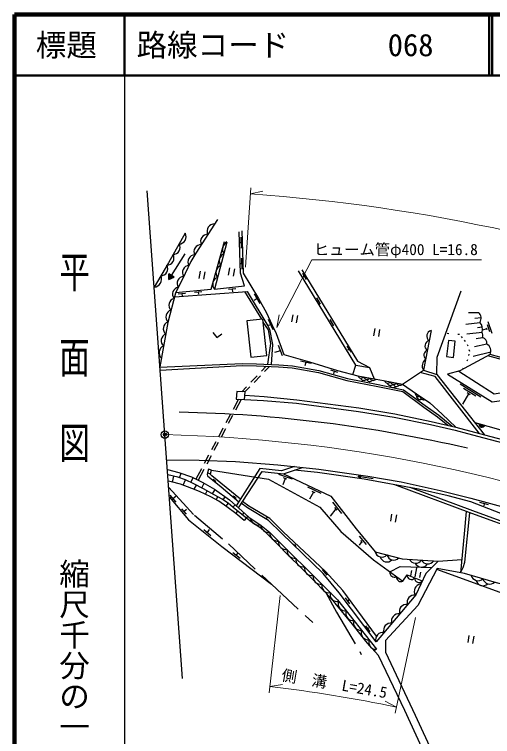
# Model space of a CAD drawing. Units: millimetres at full size, sheet at 1:1000; details may follow other scales. Extents: x 40000 to 680000, y 20000 to 380000.
# Drawn here: x 40000 to 118304, y 261868 to 380000 of the extents above; entities that cross this region are included whole.
import ezdxf
from ezdxf.enums import TextEntityAlignment as Align

# ---------------------------------------------------------------- set-up
doc = ezdxf.new("R2010")
doc.units = ezdxf.units.MM
doc.header["$LTSCALE"] = 1000
doc.header["$PDMODE"] = 32
doc.header["$PDSIZE"] = 500
for name, pattern in [('CHAIN', [18.5, 12, -1.5, 3.5, -1.5]), ('DASHED', [7.5, 6, -1.5]), ('DOTTED', [1.75, 0.25, -1.5])]:
    doc.linetypes.add(name, pattern=pattern)
for name, color, linetype, lineweight in [('M-BGD', 7, 'Continuous', 25), ('M-BMK', 2, 'Continuous', 13), ('M-BMK-OTRS', 5, 'CHAIN', 25), ('M-BMK-SRVR', 3, 'Continuous', 25), ('M-STR-HTXT', 7, 'Continuous', 13), ('M-TTL', 2, 'Continuous', 140), ('M-TTL-BAND', 7, 'Continuous', 25), ('M-TTL-LINE', 7, 'Continuous', 50)]:
    doc.layers.add(name, color=color, linetype=linetype, lineweight=lineweight)
doc.layers.add('M-OTRS', color=6, linetype='Continuous')
doc.layers.add('M-TTL-TXT', color=7, linetype='Continuous')
doc.styles.add('@ＭＳ ゴシック', font='')
doc.styles.add('ＭＳ ゴシック', font='')
doc.styles.get('@ＭＳ ゴシック').set_extended_font_data('@MS Gothic')
doc.styles.get('ＭＳ ゴシック').set_extended_font_data('MS Gothic')

msp = doc.modelspace()

# ---------------------------------------------------------------- hatches: boundary and pattern name
at = {"layer": 'M-BGD'}
for points in [[(65302, 337584), (65292, 336640), (66144, 337044)], [(117035, 312764, -0.82183), (116081, 313032)]]:
    msp.add_hatch(color=256, dxfattribs=at).paths.add_polyline_path(points)

# ---------------------------------------------------------------- linework, layer by layer
for p, q in [((77161, 342642), (76968, 342636)), ((77190, 341743), (77132, 343542)), ((65723, 337314), (67988, 340851)), ((77290, 339216), (77082, 339209)), ((77318, 338316), (77261, 340115)), ((70399, 338002), (70196, 336820)), ((71188, 337867), (70985, 336684)), ((75229, 338527), (75026, 337345)), ((76017, 338392), (75815, 337209)), ((95918, 322643), (86530, 338080)), ((65292, 336640), (65302, 337584)), ((65292, 336640), (66144, 337044)), ((66144, 337044), (65302, 337584)), ((87832, 336661), (87206, 337684)), ((87519, 337173), (87263, 337016)), ((68034, 334348), (66839, 334230)), ((70686, 334609), (69492, 334491)), ((70089, 334550), (70118, 334251)), ((76266, 335126), (75073, 334998)), ((75669, 335062), (75718, 334601)), ((77687, 334652), (80458, 330126)), ((67437, 334289), (67466, 333990)), ((79760, 333505), (79245, 333198)), ((80221, 332731), (79300, 334278)), ((90140, 332603), (89513, 333626)), ((89826, 333115), (89706, 333041)), ((85574, 330870), (85371, 329687)), ((114372, 331217), (115986, 331266)), ((82364, 328427), (81635, 330072)), ((86362, 330735), (86159, 329552)), ((92310, 329059), (91683, 330082)), ((113904, 329357), (116217, 329622)), ((115423, 330340), (116422, 330442)), ((118263, 327805), (117610, 329695)), ((82000, 329249), (81635, 329088)), ((91997, 329571), (91853, 329483)), ((99016, 328606), (98813, 327424)), ((99805, 328471), (99602, 327288)), ((115817, 328798), (116626, 328872)), ((117370, 328554), (116655, 328369)), ((117415, 328421), (117324, 328686)), ((117849, 328085), (117457, 329219)), ((108233, 328315), (106966, 321801)), ((114088, 327765), (116577, 328019)), ((115368, 325698), (117342, 326106)), ((115622, 326960), (116661, 327146)), ((83564, 324988), (82602, 324670)), ((83876, 324144), (83252, 325832)), ((95179, 324758), (94502, 325749)), ((94841, 325254), (94593, 325084)), ((115103, 324102), (118012, 324792)), ((122360, 322810), (117545, 324159)), ((88592, 322895), (86835, 323286)), ((87713, 323090), (87583, 322505)), ((81233, 322454), (80439, 321626)), ((81768, 322433), (80967, 321598)), ((92940, 321452), (91791, 321796)), ((92366, 321624), (92256, 321188)), ((103540, 319528), (106966, 321801)), ((79747, 320905), (78708, 319823)), ((80274, 320877), (79235, 319795)), ((116116, 311481), (108915, 320750)), ((109166, 321092), (116936, 311263)), ((78015, 319102), (77221, 318275)), ((78543, 319074), (77741, 318239)), ((116405, 317398), (113003, 319501)), ((114389, 317939), (113380, 316236)), ((115567, 317563), (113526, 318825)), ((114627, 317792), (114150, 318086)), ((76703, 317061), (75805, 315380)), ((77141, 317031), (76203, 315275)), ((75334, 314498), (74627, 313175)), ((75731, 314393), (75024, 313070)), ((74156, 312293), (73449, 310970)), ((74553, 312188), (73846, 310865)), ((112306, 312497), (116996, 311247)), ((117035, 312764), (116081, 313032)), ((72977, 310088), (72270, 308765)), ((73375, 309983), (72668, 308660)), ((71799, 307883), (71092, 306560)), ((72197, 307778), (71490, 306455)), ((67056, 304179), (67329, 304940)), ((70621, 305678), (69723, 303998)), ((71018, 305573), (70080, 303818)), ((65877, 303509), (66092, 304440)), ((67615, 302995), (67997, 303841)), ((68908, 303429), (69269, 304226)), ((72543, 303974), (73009, 303596)), ((72776, 303785), (72838, 303862)), ((85564, 303990), (83292, 304763)), ((84331, 304093), (83970, 303031)), ((84596, 304002), (84066, 304183)), ((96268, 304428), (96669, 304552)), ((98736, 304025), (96268, 304428)), ((96608, 304182), (96268, 304428)), ((96669, 304552), (96608, 304182)), ((69460, 302317), (69809, 302996)), ((70698, 302538), (71089, 303297)), ((90217, 301619), (88050, 302651)), ((65472, 301371), (66441, 300225)), ((71275, 301510), (71579, 302064)), ((72456, 301583), (72849, 302300)), ((75836, 301245), (76295, 300859)), ((89005, 301864), (88322, 300685)), ((89257, 301744), (88752, 301984)), ((65957, 300798), (66415, 301185)), ((73040, 300587), (73328, 301094)), ((74187, 300584), (74536, 301095)), ((76066, 301052), (76157, 301159)), ((93636, 298336), (92164, 300232)), ((117663, 299761), (116213, 300144)), ((67356, 299143), (68131, 298227)), ((67743, 298685), (68202, 299073)), ((74688, 299544), (75013, 300020)), ((75788, 299388), (76126, 299799)), ((92663, 299100), (91698, 297897)), ((92835, 298879), (92491, 299321)), ((116938, 299953), (116864, 299586)), ((76254, 298367), (76565, 298759)), ((77348, 298137), (77609, 298464)), ((81260, 297495), (81414, 297752)), ((101766, 298274), (101563, 297091)), ((102554, 298138), (102352, 296956)), ((81003, 297649), (81517, 297340)), ((71008, 295716), (72182, 294782)), ((71595, 295249), (71968, 295718)), ((97677, 293290), (96529, 294676)), ((85722, 293316), (86153, 292898)), ((85938, 293107), (86080, 293254)), ((96872, 293792), (96454, 293200)), ((97005, 293630), (96738, 293954)), ((75776, 291973), (76968, 291061)), ((76372, 291517), (76640, 291928)), ((105645, 288018), (105898, 289496)), ((90410, 289185), (91175, 288261)), ((90793, 288723), (90899, 288811)), ((104906, 288145), (105058, 289032)), ((106384, 287891), (106536, 288778)), ((94168, 284557), (94891, 283599)), ((94529, 284078), (94769, 284258)), ((97488, 279972), (98211, 279015)), ((97850, 279493), (98035, 279633)), ((114436, 278419), (114233, 277236)), ((115224, 278284), (115021, 277101))]:
    msp.add_line(p, q, dxfattribs=at)
at = {"layer": 'M-BGD', "linetype": 'DASHED'}
for p, q in [((108915, 320750), (106439, 321451)), ((106966, 321801), (109166, 321092)), ((109410, 290564), (113270, 290815))]:
    msp.add_line(p, q, dxfattribs=at)
at = {"layer": 'M-BGD'}
for points in [[(73239, 346459), (69690, 340933), (68890, 339581), (67955, 337609), (66358, 334403), (65123, 329611), (63831, 322351)], [(67963, 344192), (65223, 339389), (62882, 335404)], [(74779, 342734), (72742, 335051), (77652, 335576), (77034, 337660), (76799, 344460)], [(77254, 344584), (77474, 337671), (79948, 333514), (81305, 331163), (82139, 329281), (82845, 327802), (84118, 324352), (88302, 323154), (92909, 321774), (96238, 320892), (100424, 320102), (103540, 319528), (105865, 317943), (108040, 316488), (110067, 314593), (112306, 312497)], [(66401, 334488), (72204, 335060), (74397, 342858)], [(87053, 338218), (96202, 323278), (98134, 322263)], [(66201, 333795), (78123, 334684), (81515, 329070), (81758, 328539), (82281, 325982), (82033, 322747)], [(109166, 321092), (109229, 323907), (113142, 334768)], [(80707, 329674), (81578, 328409), (81922, 326162), (81457, 322769)], [(72511, 327994), (73132, 327177), (73990, 327740)], [(133076, 323449), (126823, 322265), (122838, 322988), (117897, 324372), (112926, 321678), (110945, 321125), (118258, 316605), (125997, 317704), (129730, 319118), (130617, 319007), (134341, 316088), (137935, 312586), (139769, 310504), (144406, 306504), (150340, 303491), (164143, 300887), (167822, 299310), (172377, 298303), (173016, 297683)], [(63837, 322278), (77300, 322876), (79654, 322838), (83292, 322699), (85543, 322495), (89872, 321753), (94525, 320448), (99594, 319464), (103734, 318596), (107278, 316014), (109490, 314419), (111681, 312642)], [(63870, 321815), (77306, 322552), (79645, 322514), (83271, 322376), (85501, 322174), (89801, 321436), (94450, 320133), (99532, 319147), (103622, 318327), (107042, 315760), (109294, 314161), (110962, 312808)], [(95415, 321110), (95918, 322643), (98134, 322263), (98922, 320385)], [(112779, 321637), (118549, 317958), (122462, 318568), (126408, 319129), (133177, 320990)], [(77703, 316992), (80805, 316825), (86193, 316415), (96350, 315040), (102179, 314123), (108155, 312913), (112187, 311981), (114210, 311434), (116858, 310738), (122061, 309357), (125938, 308269), (130542, 306906), (135749, 305222), (139945, 303830), (143640, 302527), (146659, 301396), (154822, 298424), (170137, 292588), (176679, 290100)], [(77751, 317697), (80891, 317508), (86254, 316941), (96429, 315663), (102277, 314643), (108267, 313431), (112306, 312497)], [(115381, 313230), (126024, 310232), (131683, 308458), (135510, 307132), (141846, 304995), (146667, 303245), (148681, 303151), (143650, 306038), (142681, 305945), (141732, 306831), (140344, 307929), (138450, 309432), (137496, 310197), (133141, 311890), (130285, 312448), (126222, 312186), (130584, 310412), (134261, 308564), (137534, 306934), (138871, 305998)], [(116996, 311247), (122144, 309891), (126062, 308812), (130710, 307427), (135411, 305928), (140073, 304394), (143843, 303082), (146838, 301945), (154996, 298989), (170398, 293276), (176888, 290738)], [(64936, 307163), (70228, 307107), (76216, 306871), (83142, 306320), (89830, 305635), (97900, 304449), (103336, 303517), (109737, 302099), (114728, 300847), (120559, 299306), (127196, 297414), (134763, 294980), (141473, 292678), (151375, 289087), (162109, 285251), (184796, 276506), (211697, 266197), (220236, 262922)], [(85850, 306042), (83733, 305353), (80179, 305741), (76317, 299629)], [(65052, 305574), (66904, 305086), (68980, 304372), (70871, 303419), (72760, 302363), (75211, 300614), (76766, 299229), (78370, 297774), (80431, 296386), (81749, 295324), (91562, 285606), (92910, 284227), (99317, 276140), (98933, 275873)], [(71605, 305000), (71562, 304749), (71620, 304516), (73837, 302719), (76730, 300283)], [(77001, 300712), (72303, 304533), (71972, 304879)], [(72295, 305460), (81602, 303950), (89994, 299420), (93471, 295438), (98783, 290758), (103631, 287274), (104302, 288325), (106793, 287329)], [(76675, 299310), (80550, 305202), (84079, 304873), (87153, 305909)], [(84079, 304873), (91790, 301203), (95951, 295844), (99070, 292078), (103519, 290933), (109410, 290564)], [(144205, 286772), (132700, 293296), (114720, 300288), (111028, 301250), (106196, 302340), (97273, 303989), (89616, 305072), (85850, 305470)], [(77999, 297619), (76168, 299076), (75051, 299995), (73999, 300713), (72733, 301431), (70969, 302398), (69404, 303204), (67995, 303842), (66754, 304288), (65118, 304665)], [(78234, 297898), (77638, 297195), (76277, 298350), (74792, 299475), (73458, 300358), (72148, 301077), (70329, 301981), (69058, 302472), (67184, 303151), (65727, 303550), (65194, 303621)], [(150392, 283376), (149196, 282406), (140901, 286925), (137362, 288786), (135576, 289834), (131158, 292448), (114895, 298364), (102301, 303059)], [(150339, 283902), (149124, 282851), (141071, 287231), (137574, 289174), (135734, 290157), (131351, 292848), (115048, 298780), (104815, 302595)], [(65384, 301011), (68501, 297325), (73967, 292979), (82075, 286775)], [(99301, 278309), (93793, 285741), (90937, 288872), (84037, 295382), (81846, 297531), (78398, 299556), (77356, 300346)], [(109410, 290564), (107351, 288522), (105734, 285064), (101020, 279464), (99215, 277370), (93179, 285369), (90562, 288532), (83737, 295137), (81590, 297215), (78162, 299277), (77147, 300028)], [(114003, 298697), (113660, 295021), (113071, 288673), (113481, 289516), (113740, 290395), (114572, 298485)], [(110765, 251287), (103914, 266105), (99625, 275138), (98528, 276303), (97574, 277469), (95345, 280255), (92540, 283665), (91003, 285384), (88849, 287569), (86882, 289501), (85020, 291370), (82935, 293501), (81275, 295148), (80413, 295894), (78573, 297162), (77999, 297619)], [(101487, 288814), (103165, 289684), (108340, 289503)], [(148103, 283002), (146264, 280241), (139911, 281705), (131035, 283893), (123810, 285759), (118958, 287031), (113691, 288565), (109233, 289339), (106086, 283313), (100746, 277582), (100751, 275652), (105633, 265369), (111959, 251687)], [(154889, 269486), (140027, 279946), (123739, 283883), (109169, 289216)]]:
    msp.add_lwpolyline(points, dxfattribs=at)
for points in [[(78085, 329865), (78741, 323908), (81311, 324191), (80655, 330148)], [(111073, 326653), (110775, 324023), (111882, 323898), (112180, 326527)], [(76410, 318330), (76325, 317087), (77703, 316992), (77788, 318236)], [(71809, 305620), (71605, 305000), (72092, 304840), (72295, 305460)]]:
    msp.add_lwpolyline(points, close=True, dxfattribs=at)
at = {"layer": 'M-BGD', "linetype": 'DOTTED'}
msp.add_lwpolyline([(113433, 321952), (114156, 323319), (114437, 324182), (114556, 324874), (114310, 325726), (113861, 326518), (113363, 327116), (112862, 327646), (110632, 327802)], dxfattribs=at)
at = {"layer": 'M-BGD', "linetype": 'DASHED'}
for points in [[(65267, 302618), (69465, 298059), (75076, 293403), (82075, 286775), (88873, 280505)], [(91076, 285303), (92744, 282234), (96811, 275306)]]:
    msp.add_lwpolyline(points, dxfattribs=at)
at = {"layer": 'M-BGD'}
for centre, radius, start, end in [((72724, 344568), 1160, 87.77306, 206.80268), ((66956, 343615), 1160, 270.77786, 29.80748), ((71644, 342885), 1160, 87.77306, 206.80268), ((75499, 341562), 1412, 120.05547, 210.25012), ((65965, 341878), 1160, 270.77786, 29.80748), ((70583, 341177), 1184, 88.77779, 206.47729), ((64969, 340144), 1163, 270.68562, 29.56018), ((69533, 339531), 1118, 90.54114, 212.03222), ((74893, 339654), 1346, 117.14446, 213.16113), ((63969, 338417), 1160, 270.05974, 29.08936), ((68673, 337796), 1146, 94.40539, 214.26726), ((74297, 337742), 1289, 114.29784, 216.00775), ((62802, 336696), 1295, 273.52949, 25.61962), ((67807, 335993), 1160, 94.01604, 213.04566), ((73710, 335829), 1242, 111.51689, 218.7887), ((66987, 334262), 1109, 97.91966, 219.98933), ((66459, 332435), 1160, 106.03312, 225.06274), ((65959, 330498), 1160, 106.03312, 225.06274), ((115187, 330316), 1242, 326.048, 49.96994), ((65542, 328588), 1161, 110.2547, 229.27656), ((115111, 328532), 1553, 340.73092, 44.59479), ((65189, 326620), 1160, 110.39811, 229.42773), ((108474, 327394), 952, 104.68698, 233.30139), ((115339, 327459), 1359, 346.67894, 24.34536), ((108102, 325776), 877, 103.00089, 234.98749), ((116478, 326284), 882, 348.35684, 78.0086), ((116668, 324934), 1351, 335.4131, 60.11136), ((64839, 324651), 1160, 110.39811, 229.42773), ((107924, 324256), 866, 112.05643, 225.93194), ((108212, 322510), 1434, 128.36386, 209.62451), ((96767, 321092), 580, 199.78994, 318.81956), ((97205, 320718), 580, 199.78994, 318.81956), ((97749, 320906), 580, 199.78994, 318.81956), ((98188, 320533), 580, 199.78994, 318.81956), ((98732, 320721), 580, 199.78994, 318.81956), ((101134, 320270), 580, 200.04272, 319.07234), ((101574, 319898), 580, 200.04272, 319.07234), ((102023, 319573), 606, 203.90928, 315.20579), ((102118, 320089), 580, 200.04272, 319.07234), ((102558, 319717), 580, 200.04272, 319.07234), ((103101, 319908), 580, 200.04272, 319.07234), ((106178, 318087), 580, 176.70275, 295.73237), ((106435, 317572), 580, 176.70275, 295.73237), ((107009, 317531), 580, 176.70275, 295.73237), ((61858, 82751), 232244, 76.97861, 88.73114), ((116585, 312992), 505, 175.444, 333.10219), ((80031, 297911), 1444, 192.19754, 279.88981), ((81678, 296662), 1410, 187.07815, 275.56327), ((83129, 295164), 1317, 175.89209, 274.66574), ((84518, 293725), 1289, 174.37898, 276.17885), ((85883, 292261), 1239, 171.48513, 279.07271), ((100185, 292399), 1160, 196.05527, 315.0849), ((87281, 290830), 1221, 170.26827, 280.28957), ((101011, 291596), 1160, 196.05527, 315.0849), ((102122, 291900), 1160, 196.05527, 315.0849), ((105713, 291385), 1160, 206.90029, 325.92992), ((107709, 291260), 1160, 206.90029, 325.92992), ((88704, 289425), 1222, 170.36248, 280.19535), ((106675, 290752), 1160, 206.90029, 325.92992), ((102232, 288705), 753, 171.65633, 296.94119), ((104999, 288260), 699, 174.68783, 321.75551), ((90123, 288015), 1220, 170.2393, 280.31854), ((103315, 287951), 747, 173.62122, 294.9763), ((106244, 287762), 699, 174.68783, 321.75551), ((115931, 288526), 1160, 194.2472, 313.27682), ((116731, 287698), 1160, 194.2472, 313.27682), ((117851, 287967), 1160, 194.2472, 313.27682), ((91491, 286565), 1176, 167.75491, 282.55443), ((106627, 285637), 1150, 94.44241, 214.0591), ((92842, 285090), 1143, 163.38244, 283.40487), ((105481, 283849), 1160, 80.39547, 199.42509), ((94189, 283560), 1160, 158.87292, 277.90254), ((95431, 281992), 1160, 158.87292, 277.90254), ((104193, 282319), 1160, 80.39547, 199.42509), ((102905, 280788), 1160, 80.39547, 199.42509), ((96702, 280447), 1179, 160.38485, 276.39061), ((101620, 279258), 1160, 79.72047, 198.75009), ((97960, 278892), 1190, 161.22393, 275.55154), ((100314, 277743), 1160, 79.72047, 198.75009), ((99238, 277353), 1216, 163.0478, 273.72766)]:
    msp.add_arc(centre, radius, start, end, dxfattribs=at)
at = {"layer": 'M-BMK'}
msp.add_arc((58535, 61330), 250000, 69.05927, 88.60113, dxfattribs=at)
at = {"layer": 'M-BMK-OTRS', "linetype": 'Continuous'}
msp.add_line((67541, 271361), (61736, 351150), dxfattribs=at)
at = {"layer": 'M-BMK-SRVR'}
msp.add_circle((64639, 311256), 600, dxfattribs=at)
at = {"layer": 'M-OTRS'}
msp.add_point((64639, 311256), dxfattribs=at)
at = {"layer": 'M-STR-HTXT'}
for p, q in [((77826, 338660), (78728, 351629)), ((78659, 350631), (80695, 351091)), ((82951, 328781), (83344, 330832)), ((83495, 284942), (81720, 269040)), ((105709, 281329), (102355, 265685)), ((81831, 270034), (83885, 270409)), ((102564, 266663), (100735, 267669))]:
    msp.add_line(p, q, dxfattribs=at)
msp.add_lwpolyline([(82951, 328781), (88717, 339830), (116517, 339830)], dxfattribs=at)
for radius, start, end in [(290000, 69.05927, 86.02105), (210000, 77.89745, 83.63105)]:
    msp.add_arc((58535, 61330), radius, start, end, dxfattribs=at)
at = {"layer": 'M-TTL'}
for p, q in [((40000, 380000), (40000, 20000)), ((680000, 380000), (40000, 380000))]:
    msp.add_line(p, q, dxfattribs=at)
at = {"layer": 'M-TTL-BAND'}
msp.add_line((58000, 370000), (58000, 20000), dxfattribs=at)
at = {"layer": 'M-TTL-LINE'}
for p, q in [((58000, 380000), (58000, 370000)), ((117750, 380000), (117750, 370000)), ((118250, 380000), (118250, 370000)), ((40000, 370000), (680000, 370000))]:
    msp.add_line(p, q, dxfattribs=at)

# ---------------------------------------------------------------- texts
at = {"layer": 'M-STR-HTXT', "style": 'ＭＳ ゴシック'}
msp.add_text('ヒューム管φ400 L=16.8', height=1833, dxfattribs=at).set_placement((89017, 340080), align=Align.BOTTOM_LEFT)
msp.add_text('側\u3000溝\u3000L=24.5', height=1833, rotation=350.269, dxfattribs=at).set_placement((92154, 269065), align=Align.BOTTOM_CENTER)
at = {"layer": 'M-TTL-BAND', "style": '@ＭＳ ゴシック', "width": 1.4}
msp.add_text('平  面  図', height=3666, rotation=270, dxfattribs=at).set_placement((49777, 306475), align=Align.MIDDLE_RIGHT)
at = {"layer": 'M-TTL-BAND', "style": '@ＭＳ ゴシック'}
msp.add_text('縮尺千分の一', height=3666, rotation=270, dxfattribs=at).set_placement((49777, 261030), align=Align.MIDDLE_RIGHT)
at = {"layer": 'M-TTL-TXT', "style": 'ＭＳ ゴシック'}
msp.add_text('標題', height=3666, dxfattribs=at).set_placement((48500, 375000), align=Align.MIDDLE_CENTER)
for s, p in [('路線コード', (60000, 375000)), ('068', (101142, 375000))]:
    msp.add_text(s, height=3666, dxfattribs=at).set_placement(p, align=Align.MIDDLE_LEFT)

doc.saveas('drawing.dxf')
